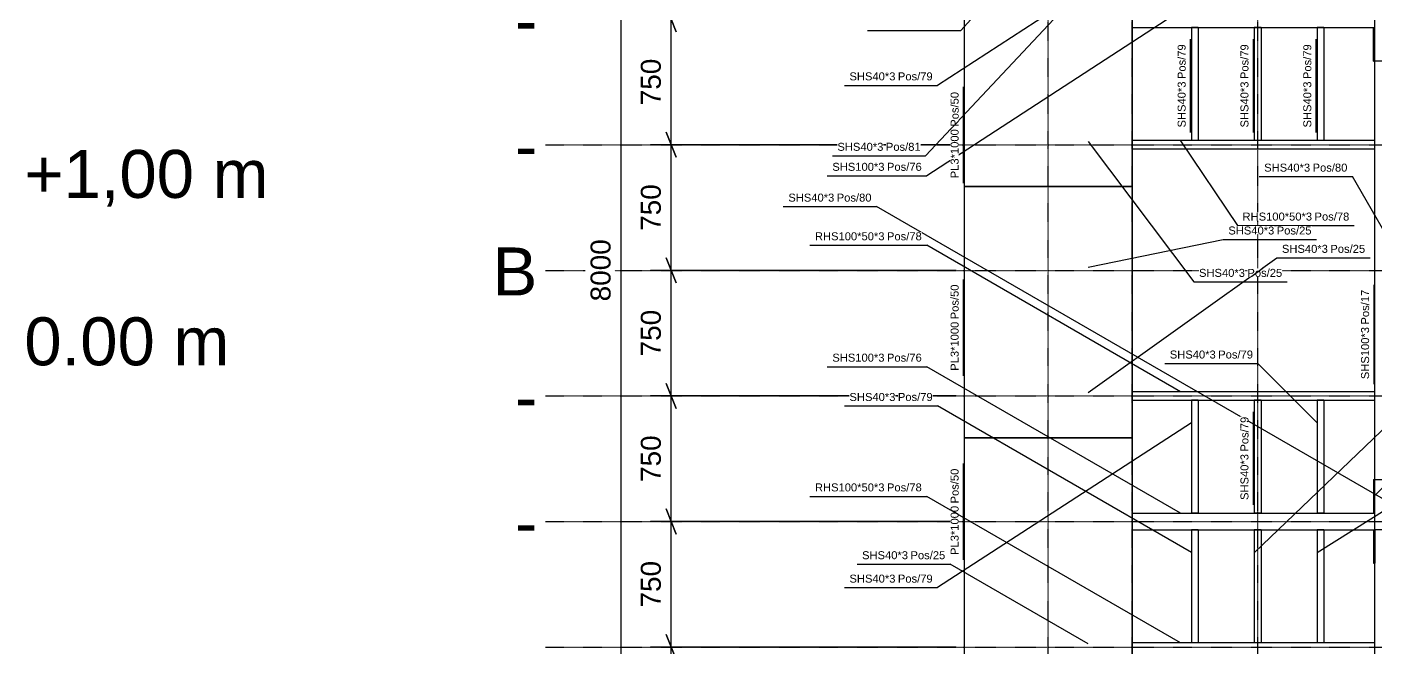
# Model space of a CAD drawing. Header units: millimetres. Extents: x -57554 to 16546, y 2142 to 98430.
# Drawn here: x -10031 to -1984, y 61672 to 65376 of the extents above; entities that cross this region are included whole.
import ezdxf

# ---------------------------------------------------------------- set-up
doc = ezdxf.new("R2010")
doc.units = ezdxf.units.MM
doc.linetypes.add('DXK_LINE_DOT3', pattern=[5.9187, 2.979, -0.9799, 0.9799, -0.9799])
doc.layers.add('S-Z2-A_TEXTUAL_ANNOTATION', color=7, linetype='Continuous')
doc.layers.add('S-Z23-A_DIMENSIONS', color=7, linetype='Continuous')
doc.styles.add('Arial', font='ARIAL.TTF', dxfattribs={"height": 0.2})

msp = doc.modelspace()

# ---------------------------------------------------------------- linework, layer by layer
at = {"color": 1, "linetype": 'DXK_LINE_DOT3'}
for p, q in [((-4434.8, 57422.3), (-4434.8, 70422.3)), ((-3934.8, 57422.3), (-3934.8, 70422.3)), ((-3434.8, 57422.3), (-3434.8, 70422.3)), ((-2684.8, 57422.3), (-2684.8, 70422.3)), ((-6934.8, 64672.3), (15065.2, 64672.3)), ((-6934.8, 63922.3), (15065.2, 63922.3)), ((-6934.8, 63172.3), (15065.2, 63172.3)), ((-6934.8, 62422.3), (15065.2, 62422.3)), ((-6934.8, 61672.3), (15065.2, 61672.3))]:
    msp.add_line(p, q, dxfattribs=at)
at = {"color": 2, "linetype": 'Continuous'}
for p, q in [((-4434.8, 64422.3), (-4434.8, 65922.3)), ((-3434.8, 65922.3), (-3434.8, 64422.3)), ((-1984.8, 65172.3), (-1984.8, 65472.3)), ((-3434.8, 65372.3), (-1984.8, 65372.3)), ((-3039.8, 65372.3), (-3079.8, 65372.3)), ((-3079.8, 65372.3), (-3079.8, 64697.3)), ((-3039.8, 65372.3), (-3039.8, 64697.3)), ((-2664.8, 65372.3), (-2704.8, 65372.3)), ((-2704.8, 65372.3), (-2704.8, 64697.3)), ((-2664.8, 65372.3), (-2664.8, 64697.3)), ((-2289.8, 65372.3), (-2329.8, 65372.3)), ((-2329.8, 65372.3), (-2329.8, 64697.3)), ((-2289.8, 65372.3), (-2289.8, 64697.3)), ((-1992.8, 65372.3), (-1984.8, 65372.3)), ((-1992.8, 65172.3), (-1992.8, 65372.3)), ((-1992.8, 65172.3), (-1984.8, 65172.3)), ((-1984.8, 62672.3), (-1984.8, 65172.3)), ((-1734.8, 65172.3), (-1984.8, 65172.3)), ((-1984.8, 64697.3), (-3434.8, 64697.3)), ((-3039.8, 64697.3), (-3079.8, 64697.3)), ((-2664.8, 64697.3), (-2704.8, 64697.3)), ((-2289.8, 64697.3), (-2329.8, 64697.3)), ((-1984.8, 64647.3), (-1984.8, 64697.3)), ((-3434.8, 64672.3), (-3434.3, 64672.3)), ((-3434.3, 64672.3), (-3434.3, 63172.3)), ((-3434.3, 64647.3), (-1984.8, 64647.3)), ((-3434.8, 64422.3), (-4434.8, 64422.3)), ((-4434.8, 62922.3), (-4434.8, 64422.3)), ((-4434.8, 64422.3), (-3434.8, 64422.3)), ((-3434.8, 64422.3), (-3434.8, 62922.3)), ((-3434.8, 63172.3), (-3434.3, 63172.3)), ((-3434.8, 63172.3), (-3434.3, 63172.3)), ((-1984.8, 63197.3), (-3434.3, 63197.3)), ((-3434.3, 63172.3), (-3434.3, 61672.3)), ((-1984.8, 63147.3), (-1984.8, 63197.3)), ((-3434.3, 63147.3), (-1984.8, 63147.3)), ((-3039.8, 63147.3), (-3079.8, 63147.3)), ((-3079.8, 63147.3), (-3079.8, 62472.3)), ((-3039.8, 63147.3), (-3039.8, 62472.3)), ((-2664.8, 63147.3), (-2704.8, 63147.3)), ((-2704.8, 63147.3), (-2704.8, 62472.3)), ((-2664.8, 63147.3), (-2664.8, 62472.3)), ((-2289.8, 63147.3), (-2329.8, 63147.3)), ((-2329.8, 63147.3), (-2329.8, 62472.3)), ((-2289.8, 63147.3), (-2289.8, 62472.3)), ((-4434.8, 61422.3), (-4434.8, 62922.3)), ((-4434.8, 62922.3), (-3434.8, 62922.3)), ((-3434.8, 62922.3), (-4434.8, 62922.3)), ((-3434.8, 62922.3), (-3434.8, 61422.3)), ((-1992.8, 62672.3), (-1992.8, 62472.3)), ((-1992.8, 62672.3), (-1984.8, 62672.3)), ((-1984.8, 62372.3), (-1984.8, 62672.3)), ((-1984.8, 62672.3), (-1734.8, 62672.3)), ((-3434.3, 62472.3), (-1984.8, 62472.3)), ((-3039.8, 62472.3), (-3079.8, 62472.3)), ((-2664.8, 62472.3), (-2704.8, 62472.3)), ((-2289.8, 62472.3), (-2329.8, 62472.3)), ((-1992.8, 62472.3), (-1984.8, 62472.3)), ((-3434.3, 62372.3), (-1984.8, 62372.3)), ((-3039.8, 62372.3), (-3079.8, 62372.3)), ((-3079.8, 62372.3), (-3079.8, 61697.3)), ((-3039.8, 62372.3), (-3039.8, 61697.3)), ((-2664.8, 62372.3), (-2704.8, 62372.3)), ((-2704.8, 62372.3), (-2704.8, 61697.3)), ((-2664.8, 62372.3), (-2664.8, 61697.3)), ((-2289.8, 62372.3), (-2329.8, 62372.3)), ((-2329.8, 62372.3), (-2329.8, 61697.3)), ((-2289.8, 62372.3), (-2289.8, 61697.3)), ((-1992.8, 62372.3), (-1992.8, 62172.3)), ((-1992.8, 62372.3), (-1984.8, 62372.3)), ((-1684.8, 62372.3), (-1984.8, 62372.3)), ((-1984.8, 60922.3), (-1984.8, 62372.3)), ((-1984.8, 62372.3), (-1984.8, 62172.3)), ((-1992.8, 62172.3), (-1984.8, 62172.3)), ((-3434.8, 61672.3), (-3434.3, 61672.3)), ((-1984.8, 61697.3), (-3434.3, 61697.3)), ((-3039.8, 61697.3), (-3079.8, 61697.3)), ((-2664.8, 61697.3), (-2704.8, 61697.3)), ((-2289.8, 61697.3), (-2329.8, 61697.3)), ((-1984.8, 61647.3), (-1984.8, 61697.3))]:
    msp.add_line(p, q, dxfattribs=at)
at = {"layer": 'S-Z2-A_TEXTUAL_ANNOTATION'}
for p, q in [((-3696.9, 66191.8), (-4456.6, 65355.2)), ((-5013.2, 65355.2), (-4456.6, 65355.2)), ((-1991, 62572), (-1071.7, 63491.3)), ((-2704.4, 62237), (-1506.8, 63386.3)), ((-2329.4, 62237), (-1067.5, 63029.9))]:
    msp.add_line(p, q, dxfattribs=at)
at = {"layer": 'S-Z23-A_DIMENSIONS'}
for p, q in [((-6484.8, 59922.3), (-6484.8, 67922.3)), ((-6214.8, 65497.3), (-6154.8, 65347.3)), ((-6154.8, 65347.3), (-6214.8, 65497.3)), ((-6184.8, 64672.3), (-6184.8, 65422.3)), ((-6214.8, 64747.3), (-6154.8, 64597.3)), ((-6154.8, 64597.3), (-6214.8, 64747.3)), ((-4484.8, 64672.3), (-6309.8, 64672.3)), ((-4484.8, 64672.3), (-6309.8, 64672.3)), ((-6184.8, 63922.3), (-6184.8, 64672.3)), ((-6214.8, 63997.3), (-6154.8, 63847.3)), ((-6154.8, 63847.3), (-6214.8, 63997.3)), ((-4484.8, 63922.3), (-6309.8, 63922.3)), ((-4484.8, 63922.3), (-6309.8, 63922.3)), ((-6184.8, 63172.3), (-6184.8, 63922.3)), ((-6214.8, 63247.3), (-6154.8, 63097.3)), ((-6154.8, 63097.3), (-6214.8, 63247.3)), ((-4484.8, 63172.3), (-6309.8, 63172.3)), ((-4484.8, 63172.3), (-6309.8, 63172.3)), ((-6184.8, 62422.3), (-6184.8, 63172.3)), ((-6154.8, 62347.3), (-6214.8, 62497.3)), ((-6214.8, 62497.3), (-6154.8, 62347.3)), ((-4484.8, 62422.3), (-6309.8, 62422.3)), ((-4484.8, 62422.3), (-6309.8, 62422.3)), ((-6184.8, 61672.3), (-6184.8, 62422.3)), ((-6154.8, 61597.3), (-6214.8, 61747.3)), ((-6214.8, 61747.3), (-6154.8, 61597.3)), ((-4484.8, 61672.3), (-6309.8, 61672.3)), ((-4484.8, 61672.3), (-6309.8, 61672.3)), ((-6184.8, 60922.3), (-6184.8, 61672.3))]:
    msp.add_line(p, q, dxfattribs=at)

# ---------------------------------------------------------------- texts
at = {"color": 5, "linetype": 'Continuous', "style": 'Arial'}
for s, height, p in [('-', 286.5, (-7118.1, 65272.3)), ('+1,00 m', 286.52, (-10046.4, 64355)), ('-', 286.5, (-7118.1, 64522.3)), ('B', 286.5, (-7251.4, 63772.3)), ('0.00 m', 286.52, (-10046.4, 63355)), ('-', 286.5, (-7118.1, 63022.3)), ('-', 286.5, (-7118.1, 62272.3))]:
    msp.add_text(s, height=height, dxfattribs=at).set_placement(p)

# ---------------------------------------------------------------- wipeouts: each hides what was drawn before it
for points in [[(-4847.3, 65057), (-4847.3, 65107), (-5121.4, 65107), (-5121.4, 65057)], [(-4912.5, 64516.8), (-4912.5, 64566.8), (-5223.7, 64566.8), (-5223.7, 64516.8)], [(-5212.3, 64332.8), (-5212.3, 64382.8), (-5486.4, 64382.8), (-5486.4, 64332.8)], [(-2266, 64026.8), (-2266, 64076.8), (-2540.1, 64076.8), (-2540.1, 64026.8)], [(-4912.5, 63376.8), (-4912.5, 63426.8), (-5223.7, 63426.8), (-5223.7, 63376.8)], [(-4912.5, 62601.8), (-4912.5, 62651.8), (-5327.5, 62651.8), (-5327.5, 62601.8)]]:
    msp.add_wipeout(points).dxf.layer = 'S-Z2-A_TEXTUAL_ANNOTATION'

# ---------------------------------------------------------------- next in the draw order: wipeouts: each hides what was drawn before it
for points, layer in [([(-2739.8, 65049.8), (-2789.8, 65049.8), (-2789.8, 64775.7), (-2739.8, 64775.7)], 'S-Z2-A_TEXTUAL_ANNOTATION'), ([(-2364.8, 65049.8), (-2414.8, 65049.8), (-2414.8, 64775.7), (-2364.8, 64775.7)], 'S-Z2-A_TEXTUAL_ANNOTATION'), ([(-4919.1, 64636.3), (-4919.1, 64686.3), (-5193.3, 64686.3), (-5193.3, 64636.3)], 'S-Z2-A_TEXTUAL_ANNOTATION'), ([(-4690.1, 64516.8), (-4690.1, 64566.8), (-4897.5, 64566.8), (-4897.5, 64516.8)], 'S-Z2-A_TEXTUAL_ANNOTATION'), ([(-2372, 64512), (-2372, 64562), (-2646.1, 64562), (-2646.1, 64512)], 'S-Z2-A_TEXTUAL_ANNOTATION'), ([(-4989.9, 64332.8), (-4989.9, 64382.8), (-5197.3, 64382.8), (-5197.3, 64332.8)], 'S-Z2-A_TEXTUAL_ANNOTATION'), ([(-2360.5, 64219.6), (-2360.5, 64269.6), (-2775.4, 64269.6), (-2775.4, 64219.6)], 'S-Z2-A_TEXTUAL_ANNOTATION'), ([(-2043.5, 64026.8), (-2043.5, 64076.8), (-2251, 64076.8), (-2251, 64026.8)], 'S-Z2-A_TEXTUAL_ANNOTATION'), ([(-2761, 63883.3), (-2761, 63933.3), (-3035.1, 63933.3), (-3035.1, 63883.3)], 'S-Z2-A_TEXTUAL_ANNOTATION'), ([(-4690.1, 63376.8), (-4690.1, 63426.8), (-4897.5, 63426.8), (-4897.5, 63376.8)], 'S-Z2-A_TEXTUAL_ANNOTATION'), ([(-6222.3, 65211.3), (-6397.3, 65211.3), (-6397.3, 64883.3), (-6222.3, 64883.3)], 'S-Z23-A_DIMENSIONS'), ([(-6222.3, 64461.3), (-6397.3, 64461.3), (-6397.3, 64133.3), (-6222.3, 64133.3)], 'S-Z23-A_DIMENSIONS'), ([(-6522.3, 64132.6), (-6697.3, 64132.6), (-6697.3, 63712), (-6522.3, 63712)], 'S-Z23-A_DIMENSIONS'), ([(-6222.3, 63711.3), (-6397.3, 63711.3), (-6397.3, 63383.3), (-6222.3, 63383.3)], 'S-Z23-A_DIMENSIONS'), ([(-6222.3, 62961.3), (-6397.3, 62961.3), (-6397.3, 62633.3), (-6222.3, 62633.3)], 'S-Z23-A_DIMENSIONS'), ([(-6222.3, 62211.3), (-6397.3, 62211.3), (-6397.3, 61883.3), (-6222.3, 61883.3)], 'S-Z23-A_DIMENSIONS')]:
    msp.add_wipeout(points).dxf.layer = layer

# ---------------------------------------------------------------- next in the draw order: linework, layer by layer
at = {"layer": 'S-Z2-A_TEXTUAL_ANNOTATION'}
for p, q in [((-3144.6, 65471.8), (-4660.1, 64486.8)), ((-3144.6, 64696.8), (-2805.4, 64189.6)), ((-3696.9, 64691.8), (-3065.1, 63853.3)), ((-5253.7, 64486.8), (-4660.1, 64486.8)), ((-5516.4, 64302.8), (-4959.9, 64302.8)), ((-2570.1, 63996.8), (-2013.5, 63996.8)), ((-5253.7, 63346.8), (-4660.1, 63346.8)), ((-3144.6, 62471.8), (-4660.1, 63346.8))]:
    msp.add_line(p, q, dxfattribs=at)

# ---------------------------------------------------------------- next in the draw order: texts
at = {"layer": 'S-Z2-A_TEXTUAL_ANNOTATION', "style": 'Arial'}
for s, p in [('SHS100*3', (-5223.7, 64516.8)), ('Pos/76', (-4897.5, 64516.8)), ('SHS40*3', (-5486.4, 64332.8)), ('Pos/80', (-5197.3, 64332.8)), ('SHS40*3', (-2540.1, 64026.8)), ('Pos/25', (-2251, 64026.8)), ('SHS100*3', (-5223.7, 63376.8)), ('Pos/76', (-4897.5, 63376.8))]:
    msp.add_text(s, height=47.75, dxfattribs=at).set_placement(p)
at = {"layer": 'S-Z23-A_DIMENSIONS', "style": 'Arial'}
for s, p in [('750', (-6247.3, 64908.3)), ('750', (-6247.3, 64158.3)), ('8000', (-6547.3, 63737)), ('750', (-6247.3, 63408.3)), ('750', (-6247.3, 62658.3)), ('750', (-6247.3, 61908.3))]:
    msp.add_text(s, height=119.38, rotation=90.00021, dxfattribs=at).set_placement(p)

# ---------------------------------------------------------------- next in the draw order: wipeouts: each hides what was drawn before it
for points in [[(-2739.8, 65272.3), (-2789.8, 65272.3), (-2789.8, 65064.8), (-2739.8, 65064.8)], [(-2364.8, 65272.3), (-2414.8, 65272.3), (-2414.8, 65064.8), (-2364.8, 65064.8)], [(-2149.6, 64512), (-2149.6, 64562), (-2357, 64562), (-2357, 64512)], [(-2138, 64219.6), (-2138, 64269.6), (-2345.5, 64269.6), (-2345.5, 64219.6)], [(-2538.5, 63883.3), (-2538.5, 63933.3), (-2746, 63933.3), (-2746, 63883.3)]]:
    msp.add_wipeout(points).dxf.layer = 'S-Z2-A_TEXTUAL_ANNOTATION'

# ---------------------------------------------------------------- next in the draw order: linework, layer by layer
at = {"layer": 'S-Z2-A_TEXTUAL_ANNOTATION'}
for p, q in [((-2709.8, 64745.7), (-2709.8, 65302.3)), ((-2334.8, 64745.7), (-2334.8, 65302.3)), ((-2676.1, 64482), (-2119.6, 64482)), ((-2805.4, 64189.6), (-2108, 64189.6)), ((-3696.9, 63191.8), (-2570.1, 63996.8)), ((-3065.1, 63853.3), (-2508.5, 63853.3))]:
    msp.add_line(p, q, dxfattribs=at)

# ---------------------------------------------------------------- next in the draw order: texts
at = {"layer": 'S-Z2-A_TEXTUAL_ANNOTATION', "style": 'Arial'}
for s, p in [('Pos/79', (-2739.8, 65064.8)), ('Pos/79', (-2364.8, 65064.8)), ('SHS40*3', (-2739.8, 64775.7)), ('SHS40*3', (-2364.8, 64775.7))]:
    msp.add_text(s, height=47.75, rotation=90.00021, dxfattribs=at).set_placement(p)
for s, height, p in [('SHS40*3', 47.75, (-2646.1, 64512)), ('Pos/80', 47.75, (-2357, 64512)), ('RHS100*50*3', 47.754, (-2775.4, 64219.6)), ('Pos/78', 47.75, (-2345.5, 64219.6)), ('SHS40*3', 47.75, (-3035.1, 63883.3)), ('Pos/25', 47.75, (-2746, 63883.3))]:
    msp.add_text(s, height=height, dxfattribs=at).set_placement(p)

# ---------------------------------------------------------------- next in the draw order: wipeouts: each hides what was drawn before it
for points in [[(-4624.9, 65057), (-4624.9, 65107), (-4832.3, 65107), (-4832.3, 65057)], [(-4469.8, 64765), (-4519.8, 64765), (-4519.8, 64472.3), (-4469.8, 64472.3)], [(-4696.7, 64636.3), (-4696.7, 64686.3), (-4904.1, 64686.3), (-4904.1, 64636.3)], [(-4690.1, 62601.8), (-4690.1, 62651.8), (-4897.5, 62651.8), (-4897.5, 62601.8)], [(-4469.8, 62515), (-4519.8, 62515), (-4519.8, 62222.3), (-4469.8, 62222.3)]]:
    msp.add_wipeout(points).dxf.layer = 'S-Z2-A_TEXTUAL_ANNOTATION'

# ---------------------------------------------------------------- next in the draw order: linework, layer by layer
at = {"layer": 'S-Z2-A_TEXTUAL_ANNOTATION'}
for p, q in [((-3079.4, 66012), (-4594.9, 65027)), ((-5151.4, 65027), (-4594.9, 65027)), ((-5223.3, 64606.3), (-4666.7, 64606.3)), ((-5357.5, 62571.8), (-4660.1, 62571.8))]:
    msp.add_line(p, q, dxfattribs=at)

# ---------------------------------------------------------------- next in the draw order: texts
at = {"layer": 'S-Z2-A_TEXTUAL_ANNOTATION', "style": 'Arial'}
for s, height, p in [('SHS40*3', 47.75, (-5121.4, 65057)), ('Pos/79', 47.75, (-4832.3, 65057)), ('SHS40*3', 47.75, (-5193.3, 64636.3)), ('Pos/81', 47.75, (-4904.1, 64636.3)), ('RHS100*50*3', 47.754, (-5327.5, 62601.8)), ('Pos/78', 47.75, (-4897.5, 62601.8))]:
    msp.add_text(s, height=height, dxfattribs=at).set_placement(p)

# ---------------------------------------------------------------- next in the draw order: wipeouts: each hides what was drawn before it
msp.add_wipeout([(-4469.8, 62737.5), (-4519.8, 62737.5), (-4519.8, 62530), (-4469.8, 62530)]).dxf.layer = 'S-Z2-A_TEXTUAL_ANNOTATION'

# ---------------------------------------------------------------- next in the draw order: linework, layer by layer
at = {"layer": 'S-Z2-A_TEXTUAL_ANNOTATION'}
for p, q in [((-1019.6, 62027.8), (-4959.9, 64302.8)), ((-4439.8, 62192.3), (-4439.8, 62767.5)), ((-3144.6, 61696.8), (-4660.1, 62571.8))]:
    msp.add_line(p, q, dxfattribs=at)

# ---------------------------------------------------------------- next in the draw order: texts
at = {"layer": 'S-Z2-A_TEXTUAL_ANNOTATION', "style": 'Arial'}
for s, p in [('Pos/50', (-4469.8, 62530)), ('PL3*1000', (-4469.8, 62222.3))]:
    msp.add_text(s, height=47.75, rotation=90.00021, dxfattribs=at).set_placement(p)

# ---------------------------------------------------------------- next in the draw order: wipeouts: each hides what was drawn before it
for points in [[(-3114.8, 65049.8), (-3164.8, 65049.8), (-3164.8, 64775.7), (-3114.8, 64775.7)], [(-4469.8, 64987.5), (-4519.8, 64987.5), (-4519.8, 64780), (-4469.8, 64780)]]:
    msp.add_wipeout(points).dxf.layer = 'S-Z2-A_TEXTUAL_ANNOTATION'

# ---------------------------------------------------------------- next in the draw order: linework, layer by layer
at = {"layer": 'S-Z2-A_TEXTUAL_ANNOTATION'}
msp.add_line((-4439.8, 64442.3), (-4439.8, 65017.5), dxfattribs=at)

# ---------------------------------------------------------------- next in the draw order: texts
at = {"layer": 'S-Z2-A_TEXTUAL_ANNOTATION', "style": 'Arial'}
for s, p in [('Pos/50', (-4469.8, 64780)), ('PL3*1000', (-4469.8, 64472.3))]:
    msp.add_text(s, height=47.75, rotation=90.00021, dxfattribs=at).set_placement(p)

# ---------------------------------------------------------------- next in the draw order: wipeouts: each hides what was drawn before it
for points in [[(-3114.8, 65272.3), (-3164.8, 65272.3), (-3164.8, 65064.8), (-3114.8, 65064.8)], [(-4912.5, 64101.8), (-4912.5, 64151.8), (-5327.5, 64151.8), (-5327.5, 64101.8)], [(-2586, 64136.4), (-2586, 64186.4), (-2860.1, 64186.4), (-2860.1, 64136.4)], [(-4469.8, 63615), (-4519.8, 63615), (-4519.8, 63322.3), (-4469.8, 63322.3)], [(-2019.8, 63583.5), (-2069.8, 63583.5), (-2069.8, 63272.3), (-2019.8, 63272.3)], [(-4847.3, 63142), (-4847.3, 63192), (-5121.4, 63192), (-5121.4, 63142)], [(-2739.8, 62824.8), (-2789.8, 62824.8), (-2789.8, 62550.7), (-2739.8, 62550.7)], [(-4772.1, 62196.8), (-4772.1, 62246.8), (-5046.2, 62246.8), (-5046.2, 62196.8)], [(-4847.3, 62057), (-4847.3, 62107), (-5121.4, 62107), (-5121.4, 62057)]]:
    msp.add_wipeout(points).dxf.layer = 'S-Z2-A_TEXTUAL_ANNOTATION'

# ---------------------------------------------------------------- next in the draw order: linework, layer by layer
at = {"layer": 'S-Z2-A_TEXTUAL_ANNOTATION'}
for p, q in [((-3040.3, 66342.6), (-4666.7, 64606.3)), ((-3084.8, 64745.7), (-3084.8, 65302.3)), ((-3696.9, 63941.8), (-2890.1, 64106.4))]:
    msp.add_line(p, q, dxfattribs=at)

# ---------------------------------------------------------------- next in the draw order: texts
at = {"layer": 'S-Z2-A_TEXTUAL_ANNOTATION', "style": 'Arial'}
for s, p in [('Pos/79', (-3114.8, 65064.8)), ('SHS40*3', (-3114.8, 64775.7))]:
    msp.add_text(s, height=47.75, rotation=90.00021, dxfattribs=at).set_placement(p)

# ---------------------------------------------------------------- next in the draw order: wipeouts: each hides what was drawn before it
for points in [[(-4690.1, 64101.8), (-4690.1, 64151.8), (-4897.5, 64151.8), (-4897.5, 64101.8)], [(-2363.5, 64136.4), (-2363.5, 64186.4), (-2571, 64186.4), (-2571, 64136.4)], [(-4469.8, 63837.5), (-4519.8, 63837.5), (-4519.8, 63630), (-4469.8, 63630)], [(-2019.8, 63805.9), (-2069.8, 63805.9), (-2069.8, 63598.5), (-2019.8, 63598.5)], [(-2739.8, 63047.3), (-2789.8, 63047.3), (-2789.8, 62839.8), (-2739.8, 62839.8)], [(-4549.6, 62196.8), (-4549.6, 62246.8), (-4757.1, 62246.8), (-4757.1, 62196.8)], [(-4624.9, 62057), (-4624.9, 62107), (-4832.3, 62107), (-4832.3, 62057)]]:
    msp.add_wipeout(points).dxf.layer = 'S-Z2-A_TEXTUAL_ANNOTATION'

# ---------------------------------------------------------------- next in the draw order: linework, layer by layer
at = {"layer": 'S-Z2-A_TEXTUAL_ANNOTATION'}
for p, q in [((-269.6, 61277.8), (-2119.6, 64482)), ((-5357.5, 64071.8), (-4660.1, 64071.8)), ((-3144.6, 63196.8), (-4660.1, 64071.8)), ((-2890.1, 64106.4), (-2333.5, 64106.4)), ((-4439.8, 63292.3), (-4439.8, 63867.5)), ((-1989.8, 63242.3), (-1989.8, 63835.9)), ((-3079.4, 63012), (-4594.9, 62027)), ((-2709.8, 62520.7), (-2709.8, 63077.3)), ((-5076.2, 62166.8), (-4519.6, 62166.8)), ((-3696.9, 61691.8), (-4519.6, 62166.8)), ((-5151.4, 62027), (-4594.9, 62027))]:
    msp.add_line(p, q, dxfattribs=at)

# ---------------------------------------------------------------- next in the draw order: texts
at = {"layer": 'S-Z2-A_TEXTUAL_ANNOTATION', "style": 'Arial'}
for s, height, p in [('RHS100*50*3', 47.754, (-5327.5, 64101.8)), ('Pos/78', 47.75, (-4897.5, 64101.8)), ('SHS40*3', 47.75, (-2860.1, 64136.4)), ('Pos/25', 47.75, (-2571, 64136.4)), ('SHS40*3', 47.75, (-5046.2, 62196.8)), ('Pos/25', 47.75, (-4757.1, 62196.8)), ('SHS40*3', 47.75, (-5121.4, 62057)), ('Pos/79', 47.75, (-4832.3, 62057))]:
    msp.add_text(s, height=height, dxfattribs=at).set_placement(p)
for s, p in [('Pos/50', (-4469.8, 63630)), ('Pos/17', (-2019.8, 63598.5)), ('PL3*1000', (-4469.8, 63322.3)), ('SHS100*3', (-2019.8, 63272.3)), ('Pos/79', (-2739.8, 62839.8)), ('SHS40*3', (-2739.8, 62550.7))]:
    msp.add_text(s, height=47.75, rotation=90.00021, dxfattribs=at).set_placement(p)

# ---------------------------------------------------------------- next in the draw order: wipeouts: each hides what was drawn before it
for points in [[(-2935.4, 63395.6), (-2935.4, 63445.6), (-3209.5, 63445.6), (-3209.5, 63395.6)], [(-4624.9, 63142), (-4624.9, 63192), (-4832.3, 63192), (-4832.3, 63142)]]:
    msp.add_wipeout(points).dxf.layer = 'S-Z2-A_TEXTUAL_ANNOTATION'

# ---------------------------------------------------------------- next in the draw order: linework, layer by layer
at = {"layer": 'S-Z2-A_TEXTUAL_ANNOTATION'}
for p in [(-5151.4, 63112), (-3079.4, 62237)]:
    msp.add_line(p, (-4594.9, 63112), dxfattribs=at)

# ---------------------------------------------------------------- next in the draw order: texts
at = {"layer": 'S-Z2-A_TEXTUAL_ANNOTATION', "style": 'Arial'}
for s, p in [('SHS40*3', (-5121.4, 63142)), ('Pos/79', (-4832.3, 63142))]:
    msp.add_text(s, height=47.75, dxfattribs=at).set_placement(p)

# ---------------------------------------------------------------- next in the draw order: wipeouts: each hides what was drawn before it
msp.add_wipeout([(-2712.9, 63395.6), (-2712.9, 63445.6), (-2920.4, 63445.6), (-2920.4, 63395.6)]).dxf.layer = 'S-Z2-A_TEXTUAL_ANNOTATION'

# ---------------------------------------------------------------- next in the draw order: linework, layer by layer
at = {"layer": 'S-Z2-A_TEXTUAL_ANNOTATION'}
for p in [(-3239.5, 63365.6), (-2329.4, 63012)]:
    msp.add_line(p, (-2682.9, 63365.6), dxfattribs=at)

# ---------------------------------------------------------------- next in the draw order: texts
at = {"layer": 'S-Z2-A_TEXTUAL_ANNOTATION', "style": 'Arial'}
for s, p in [('SHS40*3', (-3209.5, 63395.6)), ('Pos/79', (-2920.4, 63395.6))]:
    msp.add_text(s, height=47.75, dxfattribs=at).set_placement(p)

doc.saveas('drawing.dxf')
